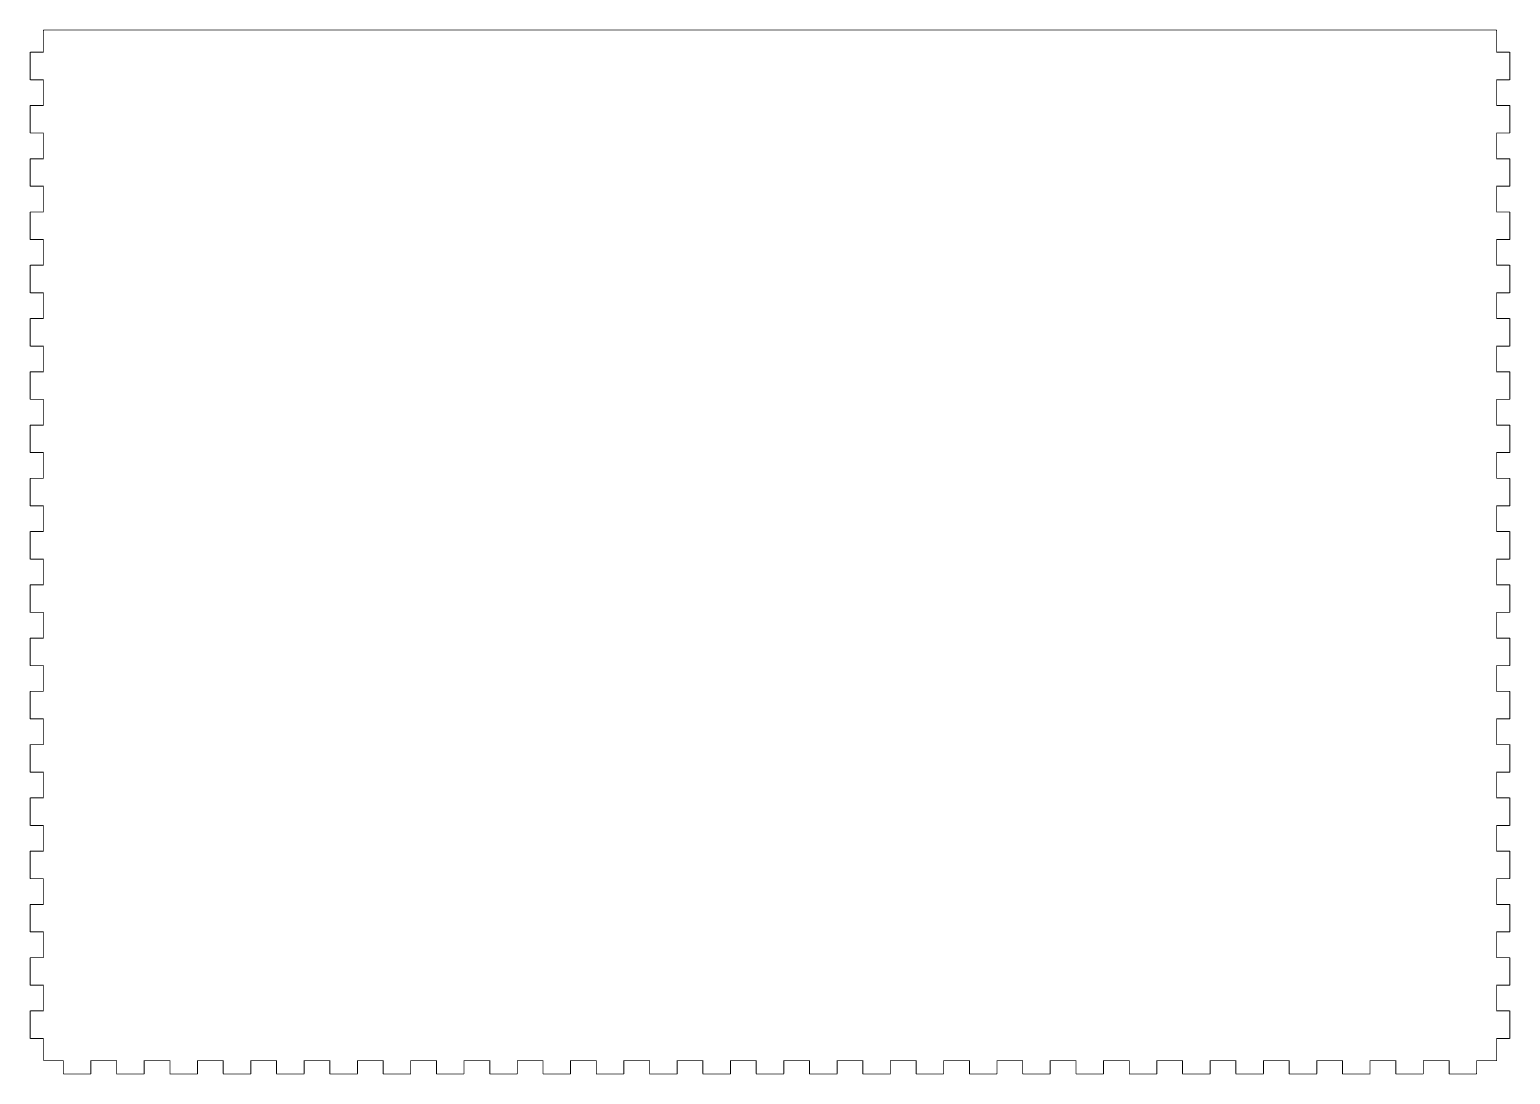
# Model space of a CAD drawing. Extents: x 1 to 1338, y 1 to 612.
# Drawn here: x 0.6 to 334.1, y 0.9 to 236.3 of the extents above; entities that cross this region are included whole.
import ezdxf

# ---------------------------------------------------------------- set-up
doc = ezdxf.new("R2010")
doc.units = 0
doc.layers.get('0').update_dxf_attribs({"linetype": 'CONTINUOUS'})

msp = doc.modelspace()

# ---------------------------------------------------------------- linework, layer by layer
at = {"color": 0, "const_width": 0.2}
for points in [[(3.84888, 236.241), (3.83095, 236.241), (3.77719, 236.212), (3.74826, 236.159), (3.74826, 236.141)], [(3.74826, 236.141), (3.74826, 231.141)], [(330.849, 236.241), (3.84888, 236.241)], [(330.95, 236.141), (330.95, 236.159), (330.919, 236.212), (330.866, 236.241), (330.849, 236.241)], [(330.95, 231.141), (330.95, 236.141)], [(3.84888, 231.242), (0.84887, 231.242), (0.83096, 231.242), (0.77721, 231.213), (0.74827, 231.159), (0.74827, 231.141)], [(0.74827, 231.141), (0.74827, 225.141), (0.74827, 225.124), (0.77721, 225.071), (0.83096, 225.04), (0.84887, 225.04)], [(3.74826, 231.141), (3.74826, 231.159), (3.77719, 231.213), (3.83095, 231.242), (3.84888, 231.242)], [(333.849, 231.242), (330.849, 231.242), (330.866, 231.242), (330.919, 231.213), (330.95, 231.159), (330.95, 231.141)], [(333.95, 225.141), (333.95, 231.141), (333.95, 231.159), (333.919, 231.213), (333.866, 231.242), (333.849, 231.242)], [(0.84887, 225.04), (3.84888, 225.04), (3.83095, 225.04), (3.77719, 225.071), (3.74826, 225.124), (3.74826, 225.141)], [(3.74826, 225.141), (3.74826, 219.141)], [(330.95, 225.141), (330.95, 225.124), (330.919, 225.071), (330.866, 225.04), (330.849, 225.04)], [(330.849, 225.04), (333.849, 225.04), (333.866, 225.04), (333.919, 225.071), (333.95, 225.124), (333.95, 225.141)], [(330.95, 219.141), (330.95, 225.141)], [(3.84888, 219.242), (0.84887, 219.242), (0.83096, 219.242), (0.77721, 219.213), (0.74827, 219.159), (0.74827, 219.141)], [(0.74827, 219.141), (0.74827, 213.141), (0.74827, 213.125), (0.77721, 213.071), (0.83096, 213.041), (0.84887, 213.041)], [(3.74826, 219.141), (3.74826, 219.159), (3.77719, 219.213), (3.83095, 219.242), (3.84888, 219.242)], [(333.849, 219.242), (330.849, 219.242), (330.866, 219.242), (330.919, 219.213), (330.95, 219.159), (330.95, 219.141)], [(333.95, 213.141), (333.95, 219.141), (333.95, 219.159), (333.919, 219.213), (333.866, 219.242), (333.849, 219.242)], [(0.84887, 213.041), (3.84888, 213.041), (3.83095, 213.041), (3.77719, 213.071), (3.74826, 213.125), (3.74826, 213.141)], [(3.74826, 213.141), (3.74826, 207.141)], [(330.95, 213.141), (330.95, 213.125), (330.919, 213.071), (330.866, 213.041), (330.849, 213.041)], [(330.849, 213.041), (333.849, 213.041), (333.866, 213.041), (333.919, 213.071), (333.95, 213.125), (333.95, 213.141)], [(330.95, 207.141), (330.95, 213.141)], [(3.84888, 207.242), (0.84887, 207.242), (0.83096, 207.242), (0.77721, 207.213), (0.74827, 207.159), (0.74827, 207.141)], [(0.74827, 207.141), (0.74827, 201.141), (0.74827, 201.125), (0.77721, 201.071), (0.83096, 201.041), (0.84887, 201.041)], [(3.74826, 207.141), (3.74826, 207.159), (3.77719, 207.213), (3.83095, 207.242), (3.84888, 207.242)], [(333.849, 207.242), (330.849, 207.242), (330.866, 207.242), (330.919, 207.213), (330.95, 207.159), (330.95, 207.141)], [(333.95, 201.141), (333.95, 207.141), (333.95, 207.159), (333.919, 207.213), (333.866, 207.242), (333.849, 207.242)], [(0.84887, 201.041), (3.84888, 201.041), (3.83095, 201.041), (3.77719, 201.071), (3.74826, 201.125), (3.74826, 201.141)], [(3.74826, 201.141), (3.74826, 195.141)], [(330.95, 201.141), (330.95, 201.125), (330.919, 201.071), (330.866, 201.041), (330.849, 201.041)], [(330.849, 201.041), (333.849, 201.041), (333.866, 201.041), (333.919, 201.071), (333.95, 201.125), (333.95, 201.141)], [(330.95, 195.141), (330.95, 201.141)], [(3.84888, 195.242), (0.84887, 195.242), (0.83096, 195.242), (0.77721, 195.213), (0.74827, 195.159), (0.74827, 195.141)], [(0.74827, 195.141), (0.74827, 189.141), (0.74827, 189.125), (0.77721, 189.071), (0.83096, 189.041), (0.84887, 189.041)], [(3.74826, 195.141), (3.74826, 195.159), (3.77719, 195.213), (3.83095, 195.242), (3.84888, 195.242)], [(333.849, 195.242), (330.849, 195.242), (330.866, 195.242), (330.919, 195.213), (330.95, 195.159), (330.95, 195.141)], [(333.95, 189.141), (333.95, 195.141), (333.95, 195.159), (333.919, 195.213), (333.866, 195.242), (333.849, 195.242)], [(0.84887, 189.041), (3.84888, 189.041), (3.83095, 189.041), (3.77719, 189.071), (3.74826, 189.125), (3.74826, 189.141)], [(3.74826, 189.141), (3.74826, 183.141)], [(330.95, 189.141), (330.95, 189.125), (330.919, 189.071), (330.866, 189.041), (330.849, 189.041)], [(330.849, 189.041), (333.849, 189.041), (333.866, 189.041), (333.919, 189.071), (333.95, 189.125), (333.95, 189.141)], [(330.95, 183.141), (330.95, 189.141)], [(3.84888, 183.242), (0.84887, 183.242), (0.83096, 183.242), (0.77721, 183.213), (0.74827, 183.159), (0.74827, 183.141)], [(0.74827, 183.141), (0.74827, 177.141), (0.74827, 177.125), (0.77721, 177.071), (0.83096, 177.041), (0.84887, 177.041)], [(3.74826, 183.141), (3.74826, 183.159), (3.77719, 183.213), (3.83095, 183.242), (3.84888, 183.242)], [(333.849, 183.242), (330.849, 183.242), (330.866, 183.242), (330.919, 183.213), (330.95, 183.159), (330.95, 183.141)], [(333.95, 177.141), (333.95, 183.141), (333.95, 183.159), (333.919, 183.213), (333.866, 183.242), (333.849, 183.242)], [(0.84887, 177.041), (3.84888, 177.041), (3.83095, 177.041), (3.77719, 177.071), (3.74826, 177.125), (3.74826, 177.141)], [(3.74826, 177.141), (3.74826, 171.141)], [(330.95, 177.141), (330.95, 177.125), (330.919, 177.071), (330.866, 177.041), (330.849, 177.041)], [(330.849, 177.041), (333.849, 177.041), (333.866, 177.041), (333.919, 177.071), (333.95, 177.125), (333.95, 177.141)], [(330.95, 171.141), (330.95, 177.141)], [(3.84888, 171.242), (0.84887, 171.242), (0.83096, 171.242), (0.77721, 171.213), (0.74827, 171.159), (0.74827, 171.141)], [(0.74827, 171.141), (0.74827, 165.141), (0.74827, 165.125), (0.77721, 165.071), (0.83096, 165.041), (0.84887, 165.041)], [(3.74826, 171.141), (3.74826, 171.159), (3.77719, 171.213), (3.83095, 171.242), (3.84888, 171.242)], [(333.849, 171.242), (330.849, 171.242), (330.866, 171.242), (330.919, 171.213), (330.95, 171.159), (330.95, 171.141)], [(333.95, 165.141), (333.95, 171.141), (333.95, 171.159), (333.919, 171.213), (333.866, 171.242), (333.849, 171.242)], [(0.84887, 165.041), (3.84888, 165.041), (3.83095, 165.041), (3.77719, 165.071), (3.74826, 165.125), (3.74826, 165.141)], [(3.74826, 165.141), (3.74826, 159.141)], [(330.95, 165.141), (330.95, 165.125), (330.919, 165.071), (330.866, 165.041), (330.849, 165.041)], [(330.849, 165.041), (333.849, 165.041), (333.866, 165.041), (333.919, 165.071), (333.95, 165.125), (333.95, 165.141)], [(330.95, 159.141), (330.95, 165.141)], [(3.84888, 159.242), (0.84887, 159.242), (0.83096, 159.242), (0.77721, 159.213), (0.74827, 159.159), (0.74827, 159.141)], [(0.74827, 159.141), (0.74827, 153.142), (0.74827, 153.125), (0.77721, 153.071), (0.83096, 153.041), (0.84887, 153.041)], [(3.74826, 159.141), (3.74826, 159.159), (3.77719, 159.213), (3.83095, 159.242), (3.84888, 159.242)], [(333.849, 159.242), (330.849, 159.242), (330.866, 159.242), (330.919, 159.213), (330.95, 159.159), (330.95, 159.141)], [(333.95, 153.142), (333.95, 159.141), (333.95, 159.159), (333.919, 159.213), (333.866, 159.242), (333.849, 159.242)], [(0.84887, 153.041), (3.84888, 153.041), (3.83095, 153.041), (3.77719, 153.071), (3.74826, 153.125), (3.74826, 153.142)], [(3.74826, 153.142), (3.74826, 147.141)], [(330.95, 153.142), (330.95, 153.125), (330.919, 153.071), (330.866, 153.041), (330.849, 153.041)], [(330.849, 153.041), (333.849, 153.041), (333.866, 153.041), (333.919, 153.071), (333.95, 153.125), (333.95, 153.142)], [(330.95, 147.141), (330.95, 153.142)], [(3.84888, 147.242), (0.84887, 147.242), (0.83096, 147.242), (0.77721, 147.213), (0.74827, 147.159), (0.74827, 147.141)], [(0.74827, 147.141), (0.74827, 141.141), (0.74827, 141.125), (0.77721, 141.071), (0.83096, 141.041), (0.84887, 141.041)], [(3.74826, 147.141), (3.74826, 147.159), (3.77719, 147.213), (3.83095, 147.242), (3.84888, 147.242)], [(333.849, 147.242), (330.849, 147.242), (330.866, 147.242), (330.919, 147.213), (330.95, 147.159), (330.95, 147.141)], [(333.95, 141.141), (333.95, 147.141), (333.95, 147.159), (333.919, 147.213), (333.866, 147.242), (333.849, 147.242)], [(0.84887, 141.041), (3.84888, 141.041), (3.83095, 141.041), (3.77719, 141.071), (3.74826, 141.125), (3.74826, 141.141)], [(3.74826, 141.141), (3.74826, 135.141)], [(330.95, 141.141), (330.95, 141.125), (330.919, 141.071), (330.866, 141.041), (330.849, 141.041)], [(330.849, 141.041), (333.849, 141.041), (333.866, 141.041), (333.919, 141.071), (333.95, 141.125), (333.95, 141.141)], [(330.95, 135.141), (330.95, 141.141)], [(3.84888, 135.242), (0.84887, 135.242), (0.83096, 135.242), (0.77721, 135.213), (0.74827, 135.159), (0.74827, 135.141)], [(0.74827, 135.141), (0.74827, 129.141), (0.74827, 129.125), (0.77721, 129.071), (0.83096, 129.041), (0.84887, 129.041)], [(3.74826, 135.141), (3.74826, 135.159), (3.77719, 135.213), (3.83095, 135.242), (3.84888, 135.242)], [(333.849, 135.242), (330.849, 135.242), (330.866, 135.242), (330.919, 135.213), (330.95, 135.159), (330.95, 135.141)], [(333.95, 129.141), (333.95, 135.141), (333.95, 135.159), (333.919, 135.213), (333.866, 135.242), (333.849, 135.242)], [(0.84887, 129.041), (3.84888, 129.041), (3.83095, 129.041), (3.77719, 129.071), (3.74826, 129.125), (3.74826, 129.141)], [(3.74826, 129.141), (3.74826, 123.142)], [(330.95, 129.141), (330.95, 129.125), (330.919, 129.071), (330.866, 129.041), (330.849, 129.041)], [(330.849, 129.041), (333.849, 129.041), (333.866, 129.041), (333.919, 129.071), (333.95, 129.125), (333.95, 129.141)], [(330.95, 123.142), (330.95, 129.141)], [(3.84888, 123.242), (0.84887, 123.242), (0.83096, 123.242), (0.77721, 123.213), (0.74827, 123.159), (0.74827, 123.142)], [(0.74827, 123.142), (0.74827, 117.142), (0.74827, 117.125), (0.77721, 117.071), (0.83096, 117.041), (0.84887, 117.041)], [(3.74826, 123.142), (3.74826, 123.159), (3.77719, 123.213), (3.83095, 123.242), (3.84888, 123.242)], [(333.849, 123.242), (330.849, 123.242), (330.866, 123.242), (330.919, 123.213), (330.95, 123.159), (330.95, 123.142)], [(333.95, 117.142), (333.95, 123.142), (333.95, 123.159), (333.919, 123.213), (333.866, 123.242), (333.849, 123.242)], [(0.84887, 117.041), (3.84888, 117.041), (3.83095, 117.041), (3.77719, 117.071), (3.74826, 117.125), (3.74826, 117.142)], [(3.74826, 117.142), (3.74826, 111.142)], [(330.95, 117.142), (330.95, 117.125), (330.919, 117.071), (330.866, 117.041), (330.849, 117.041)], [(330.849, 117.041), (333.849, 117.041), (333.866, 117.041), (333.919, 117.071), (333.95, 117.125), (333.95, 117.142)], [(330.95, 111.142), (330.95, 117.142)], [(3.84888, 111.242), (0.84887, 111.242), (0.83096, 111.242), (0.77721, 111.213), (0.74827, 111.16), (0.74827, 111.142)], [(0.74827, 111.142), (0.74827, 105.142), (0.74827, 105.125), (0.77721, 105.071), (0.83096, 105.041), (0.84887, 105.041)], [(3.74826, 111.142), (3.74826, 111.16), (3.77719, 111.213), (3.83095, 111.242), (3.84888, 111.242)], [(333.849, 111.242), (330.849, 111.242), (330.866, 111.242), (330.919, 111.213), (330.95, 111.16), (330.95, 111.142)], [(333.95, 105.142), (333.95, 111.142), (333.95, 111.16), (333.919, 111.213), (333.866, 111.242), (333.849, 111.242)], [(0.84887, 105.041), (3.84888, 105.041), (3.83095, 105.041), (3.77719, 105.071), (3.74826, 105.125), (3.74826, 105.142)], [(3.74826, 105.142), (3.74826, 99.1415)], [(330.95, 105.142), (330.95, 105.125), (330.919, 105.071), (330.866, 105.041), (330.849, 105.041)], [(330.849, 105.041), (333.849, 105.041), (333.866, 105.041), (333.919, 105.071), (333.95, 105.125), (333.95, 105.142)], [(330.95, 99.1415), (330.95, 105.142)], [(3.84888, 99.242), (0.84887, 99.242), (0.83096, 99.242), (0.77721, 99.2131), (0.74827, 99.1595), (0.74827, 99.1415)], [(0.74827, 99.1415), (0.74827, 93.1415), (0.74827, 93.1252), (0.77721, 93.0712), (0.83096, 93.0409), (0.84887, 93.0409)], [(3.74826, 99.1415), (3.74826, 99.1595), (3.77719, 99.2131), (3.83095, 99.242), (3.84888, 99.242)], [(333.849, 99.242), (330.849, 99.242), (330.866, 99.242), (330.919, 99.2131), (330.95, 99.1595), (330.95, 99.1415)], [(333.95, 93.1415), (333.95, 99.1415), (333.95, 99.1595), (333.919, 99.2131), (333.866, 99.242), (333.849, 99.242)], [(0.84887, 93.0409), (3.84888, 93.0409), (3.83095, 93.0409), (3.77719, 93.0712), (3.74826, 93.1252), (3.74826, 93.1415)], [(3.74826, 93.1415), (3.74826, 87.1418)], [(330.95, 93.1415), (330.95, 93.1252), (330.919, 93.0712), (330.866, 93.0409), (330.849, 93.0409)], [(330.849, 93.0409), (333.849, 93.0409), (333.866, 93.0409), (333.919, 93.0712), (333.95, 93.1252), (333.95, 93.1415)], [(330.95, 87.1418), (330.95, 93.1415)], [(3.84888, 87.2423), (0.84887, 87.2423), (0.83096, 87.2423), (0.77721, 87.2134), (0.74827, 87.1594), (0.74827, 87.1418)], [(0.74827, 87.1418), (0.74827, 81.1417), (0.74827, 81.1251), (0.77721, 81.0715), (0.83096, 81.0412), (0.84887, 81.0412)], [(3.74826, 87.1418), (3.74826, 87.1594), (3.77719, 87.2134), (3.83095, 87.2423), (3.84888, 87.2423)], [(333.849, 87.2423), (330.849, 87.2423), (330.866, 87.2423), (330.919, 87.2134), (330.95, 87.1594), (330.95, 87.1418)], [(333.95, 81.1417), (333.95, 87.1418), (333.95, 87.1594), (333.919, 87.2134), (333.866, 87.2423), (333.849, 87.2423)], [(0.84887, 81.0412), (3.84888, 81.0412), (3.83095, 81.0412), (3.77719, 81.0715), (3.74826, 81.1251), (3.74826, 81.1417)], [(3.74826, 81.1417), (3.74826, 75.1417)], [(330.95, 81.1417), (330.95, 81.1251), (330.919, 81.0715), (330.866, 81.0412), (330.849, 81.0412)], [(330.849, 81.0412), (333.849, 81.0412), (333.866, 81.0412), (333.919, 81.0715), (333.95, 81.1251), (333.95, 81.1417)], [(330.95, 75.1417), (330.95, 81.1417)], [(3.84888, 75.2422), (0.84887, 75.2422), (0.83096, 75.2422), (0.77721, 75.2133), (0.74827, 75.1597), (0.74827, 75.1417)], [(0.74827, 75.1417), (0.74827, 69.1416), (0.74827, 69.125), (0.77721, 69.0714), (0.83096, 69.0411), (0.84887, 69.0411)], [(3.74826, 75.1417), (3.74826, 75.1597), (3.77719, 75.2133), (3.83095, 75.2422), (3.84888, 75.2422)], [(333.849, 75.2422), (330.849, 75.2422), (330.866, 75.2422), (330.919, 75.2133), (330.95, 75.1597), (330.95, 75.1417)], [(333.95, 69.1416), (333.95, 75.1417), (333.95, 75.1597), (333.919, 75.2133), (333.866, 75.2422), (333.849, 75.2422)], [(0.84887, 69.0411), (3.84888, 69.0411), (3.83095, 69.0411), (3.77719, 69.0714), (3.74826, 69.125), (3.74826, 69.1416)], [(3.74826, 69.1416), (3.74826, 63.1416)], [(330.95, 69.1416), (330.95, 69.125), (330.919, 69.0714), (330.866, 69.0411), (330.849, 69.0411)], [(330.849, 69.0411), (333.849, 69.0411), (333.866, 69.0411), (333.919, 69.0714), (333.95, 69.125), (333.95, 69.1416)], [(330.95, 63.1416), (330.95, 69.1416)], [(3.84888, 63.2425), (0.84887, 63.2425), (0.83096, 63.2425), (0.77721, 63.2135), (0.74827, 63.1596), (0.74827, 63.1416)], [(0.74827, 63.1416), (0.74827, 57.1419), (0.74827, 57.1253), (0.77721, 57.0713), (0.83096, 57.041), (0.84887, 57.041)], [(3.74826, 63.1416), (3.74826, 63.1596), (3.77719, 63.2135), (3.83095, 63.2425), (3.84888, 63.2425)], [(333.849, 63.2425), (330.849, 63.2425), (330.866, 63.2425), (330.919, 63.2135), (330.95, 63.1596), (330.95, 63.1416)], [(333.95, 57.1419), (333.95, 63.1416), (333.95, 63.1596), (333.919, 63.2135), (333.866, 63.2425), (333.849, 63.2425)], [(0.84887, 57.041), (3.84888, 57.041), (3.83095, 57.041), (3.77719, 57.0713), (3.74826, 57.1253), (3.74826, 57.1419)], [(3.74826, 57.1419), (3.74826, 51.1418)], [(330.95, 57.1419), (330.95, 57.1253), (330.919, 57.0713), (330.866, 57.041), (330.849, 57.041)], [(330.849, 57.041), (333.849, 57.041), (333.866, 57.041), (333.919, 57.0713), (333.95, 57.1253), (333.95, 57.1419)], [(330.95, 51.1418), (330.95, 57.1419)], [(3.84888, 51.2424), (0.84887, 51.2424), (0.83096, 51.2424), (0.77721, 51.2135), (0.74827, 51.1598), (0.74827, 51.1418)], [(0.74827, 51.1418), (0.74827, 45.1418), (0.74827, 45.1252), (0.77721, 45.0716), (0.83096, 45.0413), (0.84887, 45.0413)], [(3.74826, 51.1418), (3.74826, 51.1598), (3.77719, 51.2135), (3.83095, 51.2424), (3.84888, 51.2424)], [(333.849, 51.2424), (330.849, 51.2424), (330.866, 51.2424), (330.919, 51.2135), (330.95, 51.1598), (330.95, 51.1418)], [(333.95, 45.1418), (333.95, 51.1418), (333.95, 51.1598), (333.919, 51.2135), (333.866, 51.2424), (333.849, 51.2424)], [(0.84887, 45.0413), (3.84888, 45.0413), (3.83095, 45.0413), (3.77719, 45.0716), (3.74826, 45.1252), (3.74826, 45.1418)], [(3.74826, 45.1418), (3.74826, 39.1418)], [(330.95, 45.1418), (330.95, 45.1252), (330.919, 45.0716), (330.866, 45.0413), (330.849, 45.0413)], [(330.849, 45.0413), (333.849, 45.0413), (333.866, 45.0413), (333.919, 45.0716), (333.95, 45.1252), (333.95, 45.1418)], [(330.95, 39.1418), (330.95, 45.1418)], [(3.84888, 39.2423), (0.84887, 39.2423), (0.83096, 39.2423), (0.77721, 39.2134), (0.74827, 39.1597), (0.74827, 39.1418)], [(0.74827, 39.1418), (0.74827, 33.1418), (0.74827, 33.1253), (0.77721, 33.0715), (0.83096, 33.0412), (0.84887, 33.0412)], [(3.74826, 39.1418), (3.74826, 39.1597), (3.77719, 39.2134), (3.83095, 39.2423), (3.84888, 39.2423)], [(333.849, 39.2423), (330.849, 39.2423), (330.866, 39.2423), (330.919, 39.2134), (330.95, 39.1597), (330.95, 39.1418)], [(333.95, 33.1418), (333.95, 39.1418), (333.95, 39.1597), (333.919, 39.2134), (333.866, 39.2423), (333.849, 39.2423)], [(0.84887, 33.0412), (3.84888, 33.0412), (3.83095, 33.0412), (3.77719, 33.0715), (3.74826, 33.1253), (3.74826, 33.1418)], [(3.74826, 33.1418), (3.74826, 27.1418)], [(330.95, 33.1418), (330.95, 33.1253), (330.919, 33.0715), (330.866, 33.0412), (330.849, 33.0412)], [(330.849, 33.0412), (333.849, 33.0412), (333.866, 33.0412), (333.919, 33.0715), (333.95, 33.1253), (333.95, 33.1418)], [(330.95, 27.1418), (330.95, 33.1418)], [(3.84888, 27.2425), (0.84887, 27.2425), (0.83096, 27.2425), (0.77721, 27.2135), (0.74827, 27.1598), (0.74827, 27.1418)], [(0.74827, 27.1418), (0.74827, 21.1419), (0.74827, 21.1253), (0.77721, 21.0716), (0.83096, 21.0413), (0.84887, 21.0413)], [(3.74826, 27.1418), (3.74826, 27.1598), (3.77719, 27.2135), (3.83095, 27.2425), (3.84888, 27.2425)], [(333.849, 27.2425), (330.849, 27.2425), (330.866, 27.2425), (330.919, 27.2135), (330.95, 27.1598), (330.95, 27.1418)], [(333.95, 21.1419), (333.95, 27.1418), (333.95, 27.1598), (333.919, 27.2135), (333.866, 27.2425), (333.849, 27.2425)], [(0.84887, 21.0413), (3.84888, 21.0413), (3.83095, 21.0413), (3.77719, 21.0716), (3.74826, 21.1253), (3.74826, 21.1419)], [(3.74826, 21.1419), (3.74826, 15.1419)], [(330.95, 21.1419), (330.95, 21.1253), (330.919, 21.0716), (330.866, 21.0413), (330.849, 21.0413)], [(330.849, 21.0413), (333.849, 21.0413), (333.866, 21.0413), (333.919, 21.0716), (333.95, 21.1253), (333.95, 21.1419)], [(330.95, 15.1419), (330.95, 21.1419)], [(3.84888, 15.2425), (0.84887, 15.2425), (0.83096, 15.2425), (0.77721, 15.2135), (0.74827, 15.1598), (0.74827, 15.1419)], [(0.74827, 15.1419), (0.74827, 9.14192), (0.74827, 9.12537), (0.77721, 9.07161), (0.83096, 9.04131), (0.84887, 9.04131)], [(3.74826, 15.1419), (3.74826, 15.1598), (3.77719, 15.2135), (3.83095, 15.2425), (3.84888, 15.2425)], [(333.849, 15.2425), (330.849, 15.2425), (330.866, 15.2425), (330.919, 15.2135), (330.95, 15.1598), (330.95, 15.1419)], [(333.95, 9.14192), (333.95, 15.1419), (333.95, 15.1598), (333.919, 15.2135), (333.866, 15.2425), (333.849, 15.2425)], [(0.84887, 9.04131), (3.84888, 9.04131), (3.83095, 9.04131), (3.77719, 9.07161), (3.74826, 9.12537), (3.74826, 9.14192)], [(3.74826, 9.14192), (3.74826, 4.14239)], [(330.95, 9.14192), (330.95, 9.12537), (330.919, 9.07161), (330.866, 9.04131), (330.849, 9.04131)], [(330.849, 9.04131), (333.849, 9.04131), (333.866, 9.04131), (333.919, 9.07161), (333.95, 9.12537), (333.95, 9.14192)], [(330.95, 4.14239), (330.95, 9.14192)], [(3.74826, 4.14239), (3.74826, 4.12584), (3.77719, 4.07211), (3.83095, 4.04177), (3.84888, 4.04177)], [(3.85025, 4.04177), (8.34954, 4.04177)], [(8.34954, 4.04177), (8.33162, 4.04177), (8.27786, 4.07211), (8.24893, 4.12584), (8.24893, 4.14239)], [(8.24893, 4.14239), (8.24893, 1.14239), (8.24893, 1.12586), (8.27786, 1.07211), (8.33162, 1.0418), (8.34954, 1.0418)], [(14.4501, 1.14239), (14.4501, 4.14239), (14.4501, 4.12584), (14.4198, 4.07211), (14.3661, 4.04177), (14.3495, 4.04177)], [(14.3495, 4.04177), (20.3495, 4.04177)], [(20.3495, 4.04177), (20.3316, 4.04177), (20.2778, 4.07211), (20.2489, 4.12584), (20.2489, 4.14239)], [(20.2489, 4.14239), (20.2489, 1.14239), (20.2489, 1.12586), (20.2778, 1.07211), (20.3316, 1.0418), (20.3495, 1.0418)], [(26.4501, 1.14239), (26.4501, 4.14239), (26.4501, 4.12584), (26.4197, 4.07211), (26.366, 4.04177), (26.3495, 4.04177)], [(26.3495, 4.04177), (32.3494, 4.04177)], [(32.3494, 4.04177), (32.3315, 4.04177), (32.2778, 4.07211), (32.2489, 4.12584), (32.2489, 4.14239)], [(32.2489, 4.14239), (32.2489, 1.14239), (32.2489, 1.12586), (32.2778, 1.07211), (32.3315, 1.0418), (32.3494, 1.0418)], [(38.45, 1.14239), (38.45, 4.14239), (38.45, 4.12584), (38.4196, 4.07211), (38.366, 4.04177), (38.3494, 4.04177)], [(38.3494, 4.04177), (44.3495, 4.04177)], [(44.3495, 4.04177), (44.3315, 4.04177), (44.2778, 4.07211), (44.2489, 4.12584), (44.2489, 4.14239)], [(44.2489, 4.14239), (44.2489, 1.14239), (44.2489, 1.12586), (44.2778, 1.07211), (44.3315, 1.0418), (44.3495, 1.0418)], [(50.45, 1.14239), (50.45, 4.14239), (50.45, 4.12584), (50.4197, 4.07211), (50.3661, 4.04177), (50.3495, 4.04177)], [(50.3495, 4.04177), (56.3492, 4.04177)], [(56.3492, 4.04177), (56.3316, 4.04177), (56.2776, 4.07211), (56.2487, 4.12584), (56.2487, 4.14239)], [(56.2487, 4.14239), (56.2487, 1.14239), (56.2487, 1.12586), (56.2776, 1.07211), (56.3316, 1.0418), (56.3492, 1.0418)], [(62.4498, 1.14239), (62.4498, 4.14239), (62.4498, 4.12584), (62.4198, 4.07211), (62.3658, 4.04177), (62.3492, 4.04177)], [(62.3492, 4.04177), (68.3493, 4.04177)], [(68.3493, 4.04177), (68.3313, 4.04177), (68.2777, 4.07211), (68.2487, 4.12584), (68.2487, 4.14239)], [(68.2487, 4.14239), (68.2487, 1.14239), (68.2487, 1.12586), (68.2777, 1.07211), (68.3313, 1.0418), (68.3493, 1.0418)], [(74.4499, 1.14239), (74.4499, 4.14239), (74.4499, 4.12584), (74.4195, 4.07211), (74.3659, 4.04177), (74.3493, 4.04177)], [(74.3493, 4.04177), (80.3494, 4.04177)], [(80.3494, 4.04177), (80.3314, 4.04177), (80.2778, 4.07211), (80.2488, 4.12584), (80.2488, 4.14239)], [(80.2488, 4.14239), (80.2488, 1.14239), (80.2488, 1.12586), (80.2778, 1.07211), (80.3314, 1.0418), (80.3494, 1.0418)], [(86.45, 1.14239), (86.45, 4.14239), (86.45, 4.12584), (86.4196, 4.07211), (86.3656, 4.04177), (86.3494, 4.04177)], [(86.3494, 4.04177), (92.3491, 4.04177)], [(92.3491, 4.04177), (92.3315, 4.04177), (92.2775, 4.07211), (92.2486, 4.12584), (92.2486, 4.14239)], [(92.2486, 4.14239), (92.2486, 1.14239), (92.2486, 1.12586), (92.2775, 1.07211), (92.3315, 1.0418), (92.3491, 1.0418)], [(98.4497, 1.14239), (98.4497, 4.14239), (98.4497, 4.12584), (98.4194, 4.07211), (98.3657, 4.04177), (98.3492, 4.04177)], [(98.3492, 4.04177), (104.349, 4.04177)], [(104.349, 4.04177), (104.331, 4.04177), (104.278, 4.07211), (104.249, 4.12584), (104.249, 4.14239)], [(104.249, 4.14239), (104.249, 1.14239), (104.249, 1.12586), (104.278, 1.07211), (104.331, 1.0418), (104.349, 1.0418)], [(110.45, 1.14239), (110.45, 4.14239), (110.45, 4.12584), (110.419, 4.07211), (110.366, 4.04177), (110.349, 4.04177)], [(110.349, 4.04177), (116.349, 4.04177)], [(116.349, 4.04177), (116.331, 4.04177), (116.277, 4.07211), (116.248, 4.12584), (116.248, 4.14239)], [(116.248, 4.14239), (116.248, 1.14239), (116.248, 1.12586), (116.277, 1.07211), (116.331, 1.0418), (116.349, 1.0418)], [(122.45, 1.14239), (122.45, 4.14239), (122.45, 4.12584), (122.42, 4.07211), (122.366, 4.04177), (122.349, 4.04177)], [(122.349, 4.04177), (128.349, 4.04177)], [(128.349, 4.04177), (128.331, 4.04177), (128.277, 4.07211), (128.248, 4.12584), (128.248, 4.14239)], [(128.248, 4.14239), (128.248, 1.14239), (128.248, 1.12586), (128.277, 1.07211), (128.331, 1.0418), (128.349, 1.0418)], [(134.45, 1.14239), (134.45, 4.14239), (134.45, 4.12584), (134.419, 4.07211), (134.366, 4.04177), (134.349, 4.04177)], [(134.349, 4.04177), (140.349, 4.04177)], [(140.349, 4.04177), (140.331, 4.04177), (140.277, 4.07211), (140.249, 4.12584), (140.249, 4.14239)], [(140.249, 4.14239), (140.249, 1.14239), (140.249, 1.12586), (140.277, 1.07211), (140.331, 1.0418), (140.349, 1.0418)], [(146.45, 1.14239), (146.45, 4.14239), (146.45, 4.12584), (146.419, 4.07211), (146.366, 4.04177), (146.349, 4.04177)], [(146.349, 4.04177), (152.349, 4.04177)], [(152.349, 4.04177), (152.331, 4.04177), (152.277, 4.07211), (152.248, 4.12584), (152.248, 4.14239)], [(152.248, 4.14239), (152.248, 1.14239), (152.248, 1.12586), (152.277, 1.07211), (152.331, 1.0418), (152.349, 1.0418)], [(158.449, 1.14239), (158.449, 4.14239), (158.449, 4.12584), (158.419, 4.07211), (158.365, 4.04177), (158.349, 4.04177)], [(158.349, 4.04177), (164.349, 4.04177)], [(164.349, 4.04177), (164.331, 4.04177), (164.277, 4.07211), (164.248, 4.12584), (164.248, 4.14239)], [(164.248, 4.14239), (164.248, 1.14239), (164.248, 1.12586), (164.277, 1.07211), (164.331, 1.0418), (164.349, 1.0418)], [(170.45, 1.14239), (170.45, 4.14239), (170.45, 4.12584), (170.419, 4.07211), (170.366, 4.04177), (170.349, 4.04177)], [(170.349, 4.04177), (176.349, 4.04177)], [(176.349, 4.04177), (176.331, 4.04177), (176.277, 4.07211), (176.248, 4.12584), (176.248, 4.14239)], [(176.248, 4.14239), (176.248, 1.14239), (176.248, 1.12586), (176.277, 1.07211), (176.331, 1.0418), (176.349, 1.0418)], [(182.45, 1.14239), (182.45, 4.14239), (182.45, 4.12584), (182.419, 4.07211), (182.365, 4.04177), (182.349, 4.04177)], [(182.349, 4.04177), (188.349, 4.04177)], [(188.349, 4.04177), (188.331, 4.04177), (188.277, 4.07211), (188.248, 4.12584), (188.248, 4.14239)], [(188.248, 4.14239), (188.248, 1.14239), (188.248, 1.12586), (188.277, 1.07211), (188.331, 1.0418), (188.349, 1.0418)], [(194.449, 1.14239), (194.449, 4.14239), (194.449, 4.12584), (194.419, 4.07211), (194.365, 4.04177), (194.349, 4.04177)], [(194.349, 4.04177), (200.349, 4.04177)], [(200.349, 4.04177), (200.331, 4.04177), (200.277, 4.07211), (200.248, 4.12584), (200.248, 4.14239)], [(200.248, 4.14239), (200.248, 1.14239), (200.248, 1.12586), (200.277, 1.07211), (200.331, 1.0418), (200.349, 1.0418)], [(206.449, 1.14239), (206.449, 4.14239), (206.449, 4.12584), (206.419, 4.07211), (206.365, 4.04177), (206.349, 4.04177)], [(206.349, 4.04177), (212.349, 4.04177)], [(212.349, 4.04177), (212.331, 4.04177), (212.277, 4.07211), (212.248, 4.12584), (212.248, 4.14239)], [(212.248, 4.14239), (212.248, 1.14239), (212.248, 1.12586), (212.277, 1.07211), (212.331, 1.0418), (212.349, 1.0418)], [(218.45, 1.14239), (218.45, 4.14239), (218.45, 4.12584), (218.419, 4.07211), (218.365, 4.04177), (218.349, 4.04177)], [(218.349, 4.04177), (224.349, 4.04177)], [(224.349, 4.04177), (224.331, 4.04177), (224.277, 4.07211), (224.248, 4.12584), (224.248, 4.14239)], [(224.248, 4.14239), (224.248, 1.14239), (224.248, 1.12586), (224.277, 1.07211), (224.331, 1.0418), (224.349, 1.0418)], [(230.449, 1.14239), (230.449, 4.14239), (230.449, 4.12584), (230.419, 4.07211), (230.365, 4.04177), (230.349, 4.04177)], [(230.349, 4.04177), (236.349, 4.04177)], [(236.349, 4.04177), (236.331, 4.04177), (236.277, 4.07211), (236.248, 4.12584), (236.248, 4.14239)], [(236.248, 4.14239), (236.248, 1.14239), (236.248, 1.12586), (236.277, 1.07211), (236.331, 1.0418), (236.349, 1.0418)], [(242.449, 1.14239), (242.449, 4.14239), (242.449, 4.12584), (242.419, 4.07211), (242.365, 4.04177), (242.349, 4.04177)], [(242.349, 4.04177), (248.348, 4.04177)], [(248.348, 4.04177), (248.331, 4.04177), (248.277, 4.07211), (248.248, 4.12584), (248.248, 4.14239)], [(248.248, 4.14239), (248.248, 1.14239), (248.248, 1.12586), (248.277, 1.07211), (248.331, 1.0418), (248.348, 1.0418)], [(254.449, 1.14239), (254.449, 4.14239), (254.449, 4.12584), (254.419, 4.07211), (254.365, 4.04177), (254.349, 4.04177)], [(254.349, 4.04177), (260.349, 4.04177)], [(260.349, 4.04177), (260.331, 4.04177), (260.277, 4.07211), (260.248, 4.12584), (260.248, 4.14239)], [(260.248, 4.14239), (260.248, 1.14239), (260.248, 1.12586), (260.277, 1.07211), (260.331, 1.0418), (260.349, 1.0418)], [(266.449, 1.14239), (266.449, 4.14239), (266.449, 4.12584), (266.419, 4.07211), (266.365, 4.04177), (266.349, 4.04177)], [(266.349, 4.04177), (272.349, 4.04177)], [(272.349, 4.04177), (272.331, 4.04177), (272.277, 4.07211), (272.248, 4.12584), (272.248, 4.14239)], [(272.248, 4.14239), (272.248, 1.14239), (272.248, 1.12586), (272.277, 1.07211), (272.331, 1.0418), (272.349, 1.0418)], [(278.449, 1.14239), (278.449, 4.14239), (278.449, 4.12584), (278.419, 4.07211), (278.365, 4.04177), (278.349, 4.04177)], [(278.349, 4.04177), (284.348, 4.04177)], [(284.348, 4.04177), (284.331, 4.04177), (284.277, 4.07211), (284.248, 4.12584), (284.248, 4.14239)], [(284.248, 4.14239), (284.248, 1.14239), (284.248, 1.12586), (284.277, 1.07211), (284.331, 1.0418), (284.348, 1.0418)], [(290.449, 1.14239), (290.449, 4.14239), (290.449, 4.12584), (290.419, 4.07211), (290.365, 4.04177), (290.348, 4.04177)], [(290.348, 4.04177), (296.349, 4.04177)], [(296.349, 4.04177), (296.331, 4.04177), (296.277, 4.07211), (296.248, 4.12584), (296.248, 4.14239)], [(296.248, 4.14239), (296.248, 1.14239), (296.248, 1.12586), (296.277, 1.07211), (296.331, 1.0418), (296.349, 1.0418)], [(302.449, 1.14239), (302.449, 4.14239), (302.449, 4.12584), (302.419, 4.07211), (302.365, 4.04177), (302.349, 4.04177)], [(302.349, 4.04177), (308.349, 4.04177)], [(308.349, 4.04177), (308.331, 4.04177), (308.277, 4.07211), (308.248, 4.12584), (308.248, 4.14239)], [(308.248, 4.14239), (308.248, 1.14239), (308.248, 1.12586), (308.277, 1.07211), (308.331, 1.0418), (308.349, 1.0418)], [(314.449, 1.14239), (314.449, 4.14239), (314.449, 4.12584), (314.419, 4.07211), (314.365, 4.04177), (314.348, 4.04177)], [(314.348, 4.04177), (320.348, 4.04177)], [(320.348, 4.04177), (320.33, 4.04177), (320.277, 4.07211), (320.248, 4.12584), (320.248, 4.14239)], [(320.248, 4.14239), (320.248, 1.14239), (320.248, 1.12586), (320.277, 1.07211), (320.33, 1.0418), (320.348, 1.0418)], [(326.449, 1.14239), (326.449, 4.14239), (326.449, 4.12584), (326.419, 4.07211), (326.365, 4.04177), (326.348, 4.04177)], [(326.348, 4.04177), (330.849, 4.04177)], [(330.849, 4.04177), (330.866, 4.04177), (330.919, 4.07211), (330.95, 4.12584), (330.95, 4.14239)], [(8.34954, 1.0418), (14.3495, 1.0418), (14.3661, 1.0418), (14.4198, 1.07211), (14.4501, 1.12586), (14.4501, 1.14239)], [(20.3495, 1.0418), (26.3495, 1.0418), (26.366, 1.0418), (26.4197, 1.07211), (26.4501, 1.12586), (26.4501, 1.14239)], [(32.3494, 1.0418), (38.3494, 1.0418), (38.366, 1.0418), (38.4196, 1.07211), (38.45, 1.12586), (38.45, 1.14239)], [(44.3495, 1.0418), (50.3495, 1.0418), (50.3661, 1.0418), (50.4197, 1.07211), (50.45, 1.12586), (50.45, 1.14239)], [(56.3492, 1.0418), (62.3492, 1.0418), (62.3658, 1.0418), (62.4198, 1.07211), (62.4498, 1.12586), (62.4498, 1.14239)], [(68.3493, 1.0418), (74.3493, 1.0418), (74.3659, 1.0418), (74.4195, 1.07211), (74.4499, 1.12586), (74.4499, 1.14239)], [(80.3494, 1.0418), (86.3494, 1.0418), (86.3656, 1.0418), (86.4196, 1.07211), (86.45, 1.12586), (86.45, 1.14239)], [(92.3491, 1.0418), (98.3492, 1.0418), (98.3657, 1.0418), (98.4194, 1.07211), (98.4497, 1.12586), (98.4497, 1.14239)], [(104.349, 1.0418), (110.349, 1.0418), (110.366, 1.0418), (110.419, 1.07211), (110.45, 1.12586), (110.45, 1.14239)], [(116.349, 1.0418), (122.349, 1.0418), (122.366, 1.0418), (122.42, 1.07211), (122.45, 1.12586), (122.45, 1.14239)], [(128.349, 1.0418), (134.349, 1.0418), (134.366, 1.0418), (134.419, 1.07211), (134.45, 1.12586), (134.45, 1.14239)], [(140.349, 1.0418), (146.349, 1.0418), (146.366, 1.0418), (146.419, 1.07211), (146.45, 1.12586), (146.45, 1.14239)], [(152.349, 1.0418), (158.349, 1.0418), (158.365, 1.0418), (158.419, 1.07211), (158.449, 1.12586), (158.449, 1.14239)], [(164.349, 1.0418), (170.349, 1.0418), (170.366, 1.0418), (170.419, 1.07211), (170.45, 1.12586), (170.45, 1.14239)], [(176.349, 1.0418), (182.349, 1.0418), (182.365, 1.0418), (182.419, 1.07211), (182.45, 1.12586), (182.45, 1.14239)], [(188.349, 1.0418), (194.349, 1.0418), (194.365, 1.0418), (194.419, 1.07211), (194.449, 1.12586), (194.449, 1.14239)], [(200.349, 1.0418), (206.349, 1.0418), (206.365, 1.0418), (206.419, 1.07211), (206.449, 1.12586), (206.449, 1.14239)], [(212.349, 1.0418), (218.349, 1.0418), (218.365, 1.0418), (218.419, 1.07211), (218.45, 1.12586), (218.45, 1.14239)], [(224.349, 1.0418), (230.349, 1.0418), (230.365, 1.0418), (230.419, 1.07211), (230.449, 1.12586), (230.449, 1.14239)], [(236.349, 1.0418), (242.349, 1.0418), (242.365, 1.0418), (242.419, 1.07211), (242.449, 1.12586), (242.449, 1.14239)], [(248.348, 1.0418), (254.349, 1.0418), (254.365, 1.0418), (254.419, 1.07211), (254.449, 1.12586), (254.449, 1.14239)], [(260.349, 1.0418), (266.349, 1.0418), (266.365, 1.0418), (266.419, 1.07211), (266.449, 1.12586), (266.449, 1.14239)], [(272.349, 1.0418), (278.349, 1.0418), (278.365, 1.0418), (278.419, 1.07211), (278.449, 1.12586), (278.449, 1.14239)], [(284.348, 1.0418), (290.348, 1.0418), (290.365, 1.0418), (290.419, 1.07211), (290.449, 1.12586), (290.449, 1.14239)], [(296.349, 1.0418), (302.349, 1.0418), (302.365, 1.0418), (302.419, 1.07211), (302.449, 1.12586), (302.449, 1.14239)], [(308.349, 1.0418), (314.348, 1.0418), (314.365, 1.0418), (314.419, 1.07211), (314.449, 1.12586), (314.449, 1.14239)], [(320.348, 1.0418), (326.348, 1.0418), (326.365, 1.0418), (326.419, 1.07211), (326.449, 1.12586), (326.449, 1.14239)]]:
    msp.add_lwpolyline(points, dxfattribs=at)

doc.saveas('drawing.dxf')
